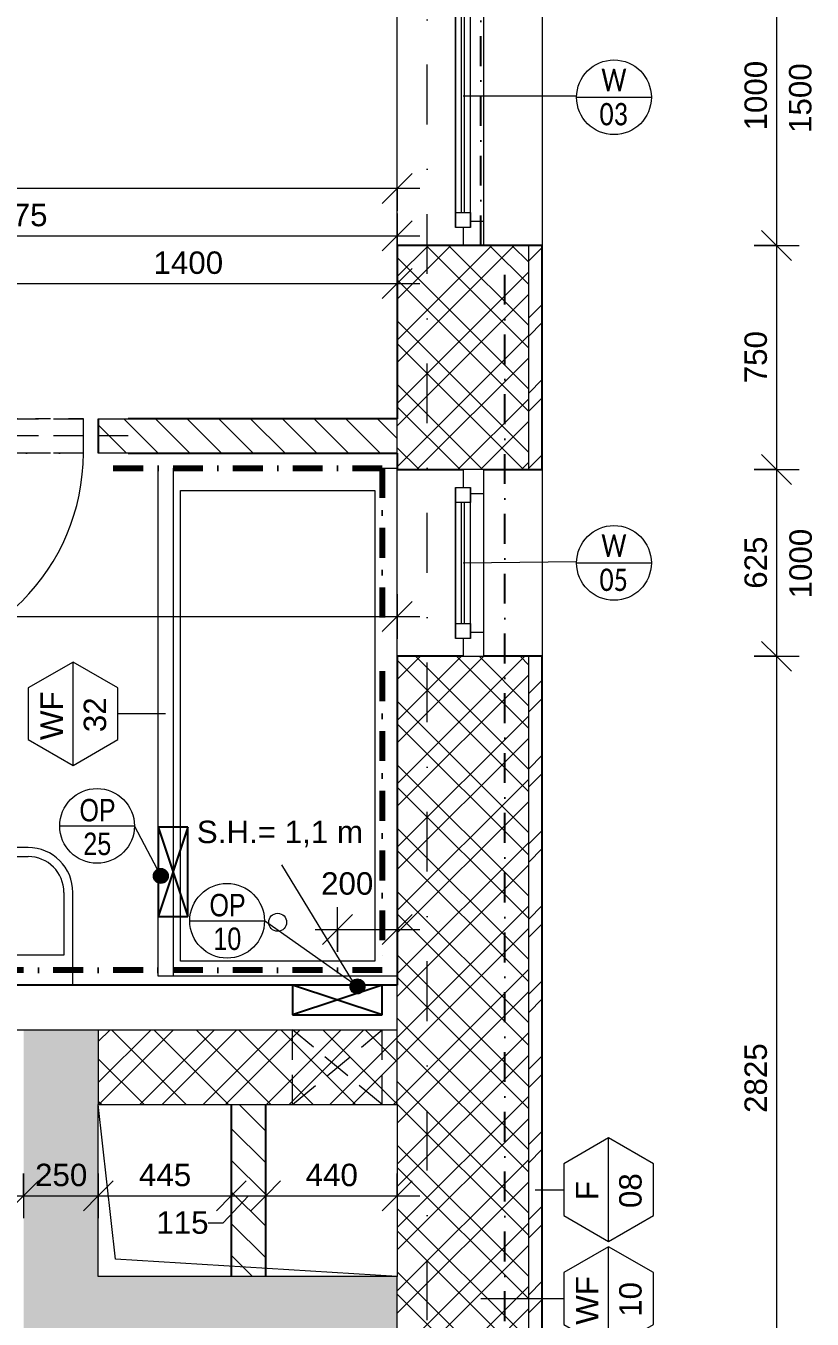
# Model space of a CAD drawing. Header units: millimetres. Extents: x -47276 to -6007, y -7799 to 11180.
# Drawn here: x -24677 to -22047, y -195 to 4133 of the extents above; entities that cross this region are included whole.
import ezdxf

# ---------------------------------------------------------------- set-up
doc = ezdxf.new("R2010")
doc.units = ezdxf.units.MM
for name, pattern in [('HA_Dash_3mm-S1mm', [150, 100, -50]), ('HA_DashDot_10mm-S3mm', [500, 200, -150, 0, -150]), ('HA_DashDot_2_2mm-S0_6mm', [110, 50, -30, 0, -30]), ('HA_DashDot_4mm-S1mm', [200, 100, -50, 0, -50])]:
    doc.linetypes.add(name, pattern=pattern)
for name, color, linetype, lineweight in [('A-____-____-DIMS', 9, 'Continuous', 5), ('A-____-____-DIMS-50', 9, 'Continuous', 5), ('A-DETL-____-OTLN', 9, 'Continuous', 25), ('A-DETL-GENF-OTLN', 9, 'Continuous', 9), ('A-DOOR-____-MCUT', 9, 'HA_DashDot_2_2mm-S0_6mm', 9), ('A-DOOR-____-OTLN', 9, 'Continuous', 9), ('A-DOOR-FRAM-MCUT', 9, 'Continuous', 9), ('A-FLOR-____-OVHD', 9, 'HA_DashDot_4mm-S1mm', 25), ('A-GENM-____-HDLN', 9, 'HA_Dash_3mm-S1mm', 9), ('A-GENM-____-IDEN', 9, 'Continuous', 9), ('A-GENM-____-OTLN', 9, 'Continuous', 9), ('A-GLAZ-____-IDEN', 9, 'Continuous', 9), ('A-GLAZ-____-MCUT', 9, 'Continuous', 5), ('A-GLAZ-____-OTLN', 9, 'Continuous', 5), ('A-WALL-____-IDEN', 9, 'Continuous', 9), ('A-WALL-____-MCUT', 9, 'Continuous', 9), ('A-WALL-____-OTLN', 9, 'Continuous', 9), ('A-WALL-____-PATT', 9, 'Continuous', 25), ('G-____-____-TEXT', 9, 'Continuous', 5), ('I-WALL-____-MCUT', 9, 'Continuous', 25), ('I-WALL-____-OTLN', 9, 'Continuous', 9), ('P-SANR-FIXT-OTLN', 9, 'Continuous', 9), ('S-GRID-____-OTLN', 9, 'Continuous', 5)]:
    doc.layers.add(name, color=color, linetype=linetype, lineweight=lineweight)
doc.styles.add('Arial_1', font='arial.ttf', dxfattribs={"height": 75})
doc.styles.add('Arial_2', font='arial.ttf', dxfattribs={"width": 0.8, "height": 75})
doc.styles.add('Calibri', font='calibri.ttf', dxfattribs={"width": 0.8, "height": 75})
doc.dimstyles.new('Inner_Dimensions', dxfattribs={"dimscale": 304.8, "dimtxt": 76.519455, "dimasz": 0.328084, "dimexe": 0.246063, "dimexo": 0.0625, "dimgap": 0.032808, "dimtad": 1, "dimdec": 0, "dimzin": 0, "dimdsep": 46, "dimtxsty": 'Arial_1', "dimblk1": 'OBLIQUE', "dimblk2": 'OBLIQUE', "dimsah": 1, "dimcen": 0.09, "dimdle": 0.246063, "dimazin": 0, "dimtfac": 1, "dimtdec": 4, "dimtix": 1, "dimtmove": 0, "dimatfit": 3, "dimfxl": 0.246063, "dimfxlon": 1, "dimtvp": 1, "dimtolj": 1, "dimtzin": 0, "dimlwd": 9, "dimlwe": 9, "dimarcsym": 2})
doc.dimstyles.new('Inner_Dimensions_1', dxfattribs={"dimscale": 304.8, "dimtxt": 76.519455, "dimasz": 0.328084, "dimexe": 0.246063, "dimexo": 0.0625, "dimgap": 0.032808, "dimtad": 1, "dimdec": 0, "dimzin": 0, "dimdsep": 46, "dimtxsty": 'Arial_1', "dimblk1": 'OBLIQUE', "dimblk2": 'OBLIQUE', "dimsah": 1, "dimcen": 0.09, "dimdle": 0.246063, "dimazin": 0, "dimtfac": 1, "dimtdec": 4, "dimtix": 1, "dimtmove": 1, "dimatfit": 3, "dimfxl": 0.246063, "dimfxlon": 1, "dimtvp": 1, "dimtolj": 1, "dimtzin": 0, "dimlwd": 9, "dimlwe": 9, "dimarcsym": 2})
doc.dimstyles.new('Inner_Dimensions_2', dxfattribs={"dimscale": 304.8, "dimtxt": 76.519455, "dimasz": 0.328084, "dimexe": 0.246063, "dimexo": 0.0625, "dimgap": 0.032808, "dimtad": 1, "dimdec": 0, "dimzin": 0, "dimdsep": 46, "dimtxsty": 'Arial_1', "dimblk1": 'OBLIQUE', "dimblk2": 'OBLIQUE', "dimsah": 1, "dimcen": 0.09, "dimdle": 0.246063, "dimazin": 0, "dimtfac": 1, "dimtdec": 4, "dimtix": 1, "dimtmove": 2, "dimatfit": 3, "dimfxl": 0.246063, "dimfxlon": 1, "dimtvp": 1, "dimtolj": 1, "dimtzin": 0, "dimlwd": 9, "dimlwe": 9, "dimarcsym": 2})
pattern_1 = [(135, (0, 0), (-53.033, -53.033), [])]

# ---------------------------------------------------------------- blocks, each defined once
blk = doc.blocks.new('HA_DR_Single_Swing_Solid - In_BJ_700x2100-2040355-DPS_3NP-C')
at = {"layer": 'A-DOOR-____-MCUT'}
for p, q in [((-350, 57.5), (350, 57.5)), ((-350, -57.5), (350, -57.5))]:
    blk.add_line(p, q, dxfattribs=at)
at = {"layer": 'A-DOOR-____-OTLN', "lineweight": 5}
blk.add_line((350, 757.5), (350, 57.5), dxfattribs=at)
blk.add_arc((350, 57.5), 700, 90, 180, dxfattribs=at)
at = {"layer": 'A-DOOR-FRAM-MCUT'}
for p, q in [((-350, 57.5), (-350, -57.5)), ((350, -57.5), (350, 57.5))]:
    blk.add_line(p, q, dxfattribs=at)
blk = doc.blocks.new('ABMV_Bathtub_Generic - 800x1700-1414026-DPS_3NP-C')
at = {"layer": 'P-SANR-FIXT-OTLN'}
for p, q in [((750, 1700), (800, 1700)), ((750, 1700), (800, 1700)), ((75, 50), (75, 1625)), ((75, 1625), (725, 1625)), ((75, 1625), (725, 1625)), ((75, 50), (75, 1625)), ((725, 1625), (725, 50)), ((725, 1625), (725, 50)), ((725, 50), (75, 50)), ((725, 50), (75, 50)), ((800, 0), (50, 0)), ((800, 0), (50, 0))]:
    blk.add_line(p, q, dxfattribs=at)
blk.add_circle((400, 180), 30, dxfattribs=at)
blk = doc.blocks.new('ABMV_WashBasin_Generic - 550x460-1903801-DPS_3NP-C')
at = {"layer": 'P-SANR-FIXT-OTLN'}
for p, q in [((250, 535), (0, 535)), ((0, 505), (250, 505)), ((-150, 385), (-150, 75)), ((-120, 175), (-120, 385)), ((370, 385), (370, 175)), ((400, 75), (400, 385)), ((370, 175), (-120, 175))]:
    blk.add_line(p, q, dxfattribs=at)
for centre, radius, start, end in [((0, 385), 150, 90, 180), ((250, 385), 150, 360, 90), ((0, 385), 120, 90, 180), ((250, 385), 120, 360, 90), ((125, 225), 20, 90, 270), ((125, 225), 20, 270, 90)]:
    blk.add_arc(centre, radius, start, end, dxfattribs=at)
blk = doc.blocks.new('HA_GM_Tiling_LineBased - Generic Tiles-1683282-DPS_3NP-C')
at = {"layer": 'A-GENM-____-OTLN', "linetype": 'HA_DashDot_4mm-S1mm', "lineweight": 80}
blk.add_line((50, -50), (950, -50), dxfattribs=at)
blk = doc.blocks.new('HA_GM_Tiling_LineBased - Generic Tiles-1690138-DPS_3NP-C')
at = {"layer": 'A-GENM-____-OTLN', "linetype": 'HA_DashDot_4mm-S1mm', "lineweight": 80}
blk.add_line((50, -50), (630, -50), dxfattribs=at)
blk = doc.blocks.new('HA_GM_Tiling_LineBased - Generic Tiles-1983780-DPS_3NP-C')
at = {"layer": 'A-GENM-____-OTLN', "linetype": 'HA_DashDot_4mm-S1mm', "lineweight": 80}
blk.add_line((50, -50), (1050, -50), dxfattribs=at)
blk = doc.blocks.new('HA_GM_Tiling_LineBased - Generic Tiles-1690354-DPS_3NP-C')
at = {"layer": 'A-GENM-____-OTLN', "linetype": 'HA_DashDot_4mm-S1mm', "lineweight": 80}
blk.add_line((50, -50), (2760, -50), dxfattribs=at)
blk = doc.blocks.new('HA_WD_SinglePanel - 1000x1500-1662820-DPS_3NP-C')
at = {"layer": 'A-GLAZ-____-MCUT'}
for p, q in [((-420, 70), (-500, 70)), ((-420, 25), (-420, 70)), ((500, 70), (420, 70)), ((420, 70), (420, 25)), ((-500, 0), (-440, 0)), ((-440, -25), (-440, 25)), ((-440, 25), (-390, 25)), ((-390, 25), (-390, -25)), ((390, 5), (-390, 5)), ((390, -25), (390, 25)), ((390, 25), (440, 25)), ((440, 25), (440, -25)), ((440, 0), (500, 0)), ((-390, -25), (-440, -25)), ((390, -5), (-390, -5)), ((440, -25), (390, -25))]:
    blk.add_line(p, q, dxfattribs=at)
at = {"layer": 'A-GLAZ-____-OTLN'}
for p, q in [((420, 70), (-420, 70)), ((440, 25), (-440, 25)), ((-440, -25), (-440, 25)), ((390, 25), (-390, 25)), ((440, 25), (440, -25)), ((-440, -25), (440, -25)), ((390, -25), (-390, -25))]:
    blk.add_line(p, q, dxfattribs=at)
blk = doc.blocks.new('HA_WD_SinglePanel - 625x1000-1662819-DPS_3NP-C')
at = {"layer": 'A-GLAZ-____-MCUT'}
for p, q in [((-312.5, 70), (-312.5, 0)), ((-232.5, 70), (-312.5, 70)), ((-232.5, 25), (-232.5, 70)), ((312.5, 70), (232.5, 70)), ((232.5, 70), (232.5, 25)), ((312.5, 0), (312.5, 70)), ((-312.5, 0), (-252.5, 0)), ((-252.5, -25), (-252.5, 25)), ((-252.5, 25), (-202.5, 25)), ((-202.5, 25), (-202.5, -25)), ((202.5, 5), (-202.5, 5)), ((202.5, -25), (202.5, 25)), ((202.5, 25), (252.5, 25)), ((252.5, 25), (252.5, -25)), ((252.5, 0), (312.5, 0)), ((-202.5, -25), (-252.5, -25)), ((202.5, -5), (-202.5, -5)), ((252.5, -25), (202.5, -25))]:
    blk.add_line(p, q, dxfattribs=at)
at = {"layer": 'A-GLAZ-____-OTLN'}
for p, q in [((232.5, 70), (-232.5, 70)), ((252.5, 25), (-252.5, 25)), ((-252.5, -25), (-252.5, 25)), ((202.5, 25), (-202.5, 25)), ((252.5, 25), (252.5, -25)), ((-252.5, -25), (252.5, -25)), ((202.5, -25), (-202.5, -25))]:
    blk.add_line(p, q, dxfattribs=at)
blk = doc.blocks.new('TB_Porotherm KP11_5_1000mm - TB_Porotherm KP11_5_1000mm-1863649-DPS_3NP-C')
at = {"layer": 'A-GENM-____-HDLN'}
for p, q in [((-500, 57.5), (500, 57.5)), ((-500, 0), (500, 0)), ((500, -57.5), (-500, -57.5))]:
    blk.add_line(p, q, dxfattribs=at)
blk = doc.blocks.new('HA_GM_Shaft_Rectangle - Default-2056145-DPS_3NP-C')
at = {"layer": 'A-DETL-GENF-OTLN'}
for p, q in [((57.5, -57.5), (575, 0)), ((0, -1000), (57.5, -57.5))]:
    blk.add_line(p, q, dxfattribs=at)
at = {"layer": 'A-GENM-____-OTLN'}
for p, q in [((0, -1000), (0, 0)), ((0, 0), (575, 0)), ((575, 0), (575, -1000)), ((575, -1000), (0, -1000))]:
    blk.add_line(p, q, dxfattribs=at)
blk = doc.blocks.new('HA_GM_Opening_Rectangle_WallBased - Default-2067239-DPS_3NP-C')
at = {"layer": 'A-GENM-____-HDLN'}
for p, q in [((-25, 125), (-25, -125)), ((274.9, 125), (-24.9, -125)), ((-24.9, 125), (274.9, -125)), ((275, 125), (275, -125))]:
    blk.add_line(p, q, dxfattribs=at)
blk = doc.blocks.new('DIMBLOCK59-DPS_3NP-C')
at = {"layer": 'A-____-____-DIMS-50', "lineweight": 9}
for p, q in [((-26244.9, 2231.4), (-26244.9, 2081.4)), ((-26244.9, 2156.4), (-26244.9, 2231.4)), ((-23434.9, 2231.4), (-23434.9, 2081.4)), ((-23434.9, 2156.4), (-23434.9, 2231.4)), ((-26244.9, 2156.4), (-26194.9, 2206.4)), ((-23434.9, 2156.4), (-23384.9, 2206.4)), ((-26244.9, 2156.4), (-26294.9, 2106.4)), ((-26244.9, 2156.4), (-23359.9, 2156.4)), ((-23434.9, 2156.4), (-23484.9, 2106.4))]:
    blk.add_line(p, q, dxfattribs=at)
at = {"layer": 'A-____-____-DIMS-50', "color": 0, "lineweight": 9, "insert": (-25142.7, 2263.8), "char_height": 75, "width": 276.883, "attachment_point": 1, "line_spacing_factor": 0.941778, "style": 'Arial_1'}
blk.add_mtext('2810', dxfattribs=at)
blk = doc.blocks.new('_Oblique')
at = {"color": 0, "linetype": 'ByBlock', "lineweight": -2}
blk.add_line((-0.5, -0.5), (0.5, 0.5), dxfattribs=at)
blk = doc.blocks.new('DIMBLOCK60-DPS_3NP-C')
at = {"layer": 'A-____-____-DIMS-50', "lineweight": 9}
for p, q in [((-28609.9, 3513.9), (-28609.9, 3663.9)), ((-28609.9, 3588.9), (-28559.9, 3638.9)), ((-23434.9, 3513.9), (-23434.9, 3663.9)), ((-23434.9, 3588.9), (-23384.9, 3638.9)), ((-28609.9, 3588.9), (-28659.9, 3538.9)), ((-23359.9, 3588.9), (-28609.9, 3588.9)), ((-28609.9, 3588.9), (-28609.9, 3513.9)), ((-23434.9, 3588.9), (-23484.9, 3538.9)), ((-23434.9, 3588.9), (-23434.9, 3513.9))]:
    blk.add_line(p, q, dxfattribs=at)
at = {"layer": 'A-____-____-DIMS-50', "color": 0, "lineweight": 9, "insert": (-26137.8, 3696.3), "char_height": 75, "width": 276.883, "attachment_point": 1, "line_spacing_factor": 0.941778, "style": 'Arial_1'}
blk.add_mtext('5175', dxfattribs=at)
blk = doc.blocks.new('DIMBLOCK115-DPS_3NP-C')
at = {"layer": 'A-____-____-DIMS-50', "lineweight": 9}
for p, q in [((-24834.9, 3345.5), (-24834.9, 3195.5)), ((-24834.9, 3270.5), (-24834.9, 3345.5)), ((-23434.9, 3345.5), (-23434.9, 3195.5)), ((-23434.9, 3270.5), (-23434.9, 3345.5)), ((-24834.9, 3270.5), (-24784.9, 3320.5)), ((-23434.9, 3270.5), (-23384.9, 3320.5)), ((-24909.9, 3270.5), (-23359.9, 3270.5)), ((-24834.9, 3270.5), (-24884.9, 3220.5)), ((-23434.9, 3270.5), (-23484.9, 3220.5))]:
    blk.add_line(p, q, dxfattribs=at)
at = {"layer": 'A-____-____-DIMS-50', "color": 0, "lineweight": 9, "insert": (-24250.3, 3377.9), "char_height": 75, "width": 276.883, "attachment_point": 1, "line_spacing_factor": 0.941778, "style": 'Arial_1'}
blk.add_mtext('1400', dxfattribs=at)
blk = doc.blocks.new('DIMBLOCK139-DPS_3NP-C')
at = {"layer": 'A-____-____-DIMS-50', "lineweight": 9}
for p, q in [((-24684.9, 292.9), (-24684.9, 142.9)), ((-24684.9, 217.9), (-24684.9, 292.9)), ((-24684.9, 217.9), (-24634.9, 267.9)), ((-24434.9, 292.9), (-24434.9, 142.9)), ((-24434.9, 217.9), (-24434.9, 292.9)), ((-24434.9, 217.9), (-24384.9, 267.9)), ((-24759.9, 217.9), (-24434.9, 217.9)), ((-24684.9, 217.9), (-24734.9, 167.9)), ((-24434.9, 217.9), (-24484.9, 167.9))]:
    blk.add_line(p, q, dxfattribs=at)
at = {"layer": 'A-____-____-DIMS-50', "color": 0, "lineweight": 9, "insert": (-24646.4, 325.2), "char_height": 75, "width": 207.662, "attachment_point": 1, "line_spacing_factor": 0.941778, "style": 'Arial_1'}
blk.add_mtext('250', dxfattribs=at)
blk = doc.blocks.new('DIMBLOCK140-DPS_3NP-C')
at = {"layer": 'A-____-____-DIMS-50', "lineweight": 9}
for p, q in [((-24434.9, 292.9), (-24434.9, 142.9)), ((-24434.9, 217.9), (-24434.9, 292.9)), ((-24434.9, 217.9), (-24384.9, 267.9)), ((-23989.9, 292.9), (-23989.9, 142.9)), ((-23989.9, 217.9), (-23989.9, 292.9)), ((-23989.9, 217.9), (-23939.9, 267.9)), ((-24434.9, 217.9), (-24484.9, 167.9)), ((-24434.9, 217.9), (-23989.9, 217.9)), ((-23989.9, 217.9), (-24039.9, 167.9))]:
    blk.add_line(p, q, dxfattribs=at)
at = {"layer": 'A-____-____-DIMS-50', "color": 0, "lineweight": 9, "insert": (-24298.9, 325.2), "char_height": 75, "width": 207.662, "attachment_point": 1, "line_spacing_factor": 0.941778, "style": 'Arial_1'}
blk.add_mtext('445', dxfattribs=at)
blk = doc.blocks.new('DIMBLOCK141-DPS_3NP-C')
at = {"layer": 'A-____-____-DIMS-50', "lineweight": 9}
for p, q in [((-23989.9, 292.9), (-23989.9, 142.9)), ((-23989.9, 217.9), (-23989.9, 292.9)), ((-23989.9, 217.9), (-23939.9, 267.9)), ((-23874.9, 292.9), (-23874.9, 142.9)), ((-23874.9, 217.9), (-23874.9, 292.9)), ((-23874.9, 217.9), (-23824.9, 267.9)), ((-23989.9, 217.9), (-24039.9, 167.9)), ((-24017.7, 127.4), (-23932.4, 217.9)), ((-23989.9, 217.9), (-23874.9, 217.9)), ((-23874.9, 217.9), (-23924.9, 167.9)), ((-24067.7, 127.4), (-24017.7, 127.4))]:
    blk.add_line(p, q, dxfattribs=at)
at = {"layer": 'A-____-____-DIMS-50', "color": 0, "lineweight": 9, "insert": (-24240.8, 165.9), "char_height": 75, "width": 207.662, "attachment_point": 1, "line_spacing_factor": 0.941778, "style": 'Arial_1'}
blk.add_mtext('115', dxfattribs=at)
blk = doc.blocks.new('DIMBLOCK142-DPS_3NP-C')
at = {"layer": 'A-____-____-DIMS-50', "lineweight": 9}
for p, q in [((-23874.9, 292.9), (-23874.9, 142.9)), ((-23874.9, 217.9), (-23874.9, 292.9)), ((-23874.9, 217.9), (-23824.9, 267.9)), ((-23434.9, 292.9), (-23434.9, 142.9)), ((-23434.9, 217.9), (-23434.9, 292.9)), ((-23434.9, 217.9), (-23384.9, 267.9)), ((-23874.9, 217.9), (-23924.9, 167.9)), ((-23874.9, 217.9), (-23359.9, 217.9)), ((-23434.9, 217.9), (-23484.9, 167.9))]:
    blk.add_line(p, q, dxfattribs=at)
at = {"layer": 'A-____-____-DIMS-50', "color": 0, "lineweight": 9, "insert": (-23741.4, 325.2), "char_height": 75, "width": 207.662, "attachment_point": 1, "line_spacing_factor": 0.941778, "style": 'Arial_1'}
blk.add_mtext('440', dxfattribs=at)
blk = doc.blocks.new('HA_TAG_GM_Products - Generic-588599-DPS_3NP-C')
at = {"layer": 'A-GENM-____-IDEN'}
blk.add_line((-2.5, 0), (2.5, 0), dxfattribs=at)
blk.add_circle((0, 0), 2.5, dxfattribs=at)
blk = doc.blocks.new('DIMBLOCK170-DPS_3NP-C')
at = {"layer": 'A-____-____-DIMS-50', "lineweight": 9}
for p, q in [((-22166.1, 4398.2), (-22216.1, 4448.2)), ((-22241.1, 4398.2), (-22091.1, 4398.2)), ((-22166.1, 4398.2), (-22241.1, 4398.2)), ((-22166.1, 4398.2), (-22166.1, 3398.2)), ((-22166.1, 4398.2), (-22116.1, 4348.2)), ((-22166.1, 3398.2), (-22216.1, 3448.2)), ((-22241.1, 3398.2), (-22091.1, 3398.2)), ((-22166.1, 3398.2), (-22241.1, 3398.2)), ((-22166.1, 3398.2), (-22116.1, 3348.2))]:
    blk.add_line(p, q, dxfattribs=at)
at = {"layer": 'A-____-____-DIMS-50', "color": 0, "lineweight": 9, "insert": (-22273.5, 3782.8), "char_height": 75, "width": 276.883, "attachment_point": 1, "rotation": 90, "line_spacing_factor": 0.941778, "style": 'Arial_1'}
blk.add_mtext('1000', dxfattribs=at)
blk = doc.blocks.new('DIMBLOCK171-DPS_3NP-C')
at = {"layer": 'A-____-____-DIMS-50', "lineweight": 9}
for p, q in [((-22166.1, 3398.2), (-22216.1, 3448.2)), ((-22241.1, 3398.2), (-22091.1, 3398.2)), ((-22166.1, 3398.2), (-22241.1, 3398.2)), ((-22166.1, 3398.2), (-22166.1, 2648.2)), ((-22166.1, 3398.2), (-22116.1, 3348.2)), ((-22166.1, 2648.2), (-22216.1, 2698.2)), ((-22241.1, 2648.2), (-22091.1, 2648.2)), ((-22166.1, 2648.2), (-22241.1, 2648.2)), ((-22166.1, 2648.2), (-22116.1, 2598.2))]:
    blk.add_line(p, q, dxfattribs=at)
at = {"layer": 'A-____-____-DIMS-50', "color": 0, "lineweight": 9, "insert": (-22273.5, 2936.7), "char_height": 75, "width": 207.662, "attachment_point": 1, "rotation": 90, "line_spacing_factor": 0.941778, "style": 'Arial_1'}
blk.add_mtext('750', dxfattribs=at)
blk = doc.blocks.new('DIMBLOCK172-DPS_3NP-C')
at = {"layer": 'A-____-____-DIMS-50', "lineweight": 9}
for p, q in [((-22166.1, 2648.2), (-22216.1, 2698.2)), ((-22241.1, 2648.2), (-22091.1, 2648.2)), ((-22166.1, 2648.2), (-22241.1, 2648.2)), ((-22166.1, 2648.2), (-22166.1, 2023.2)), ((-22166.1, 2648.2), (-22116.1, 2598.2)), ((-22166.1, 2023.2), (-22216.1, 2073.2)), ((-22241.1, 2023.2), (-22091.1, 2023.2)), ((-22166.1, 2023.2), (-22241.1, 2023.2)), ((-22166.1, 2023.2), (-22116.1, 1973.2))]:
    blk.add_line(p, q, dxfattribs=at)
at = {"layer": 'A-____-____-DIMS-50', "color": 0, "lineweight": 9, "insert": (-22273.5, 2249.2), "char_height": 75, "width": 207.662, "attachment_point": 1, "rotation": 90, "line_spacing_factor": 0.941778, "style": 'Arial_1'}
blk.add_mtext('625', dxfattribs=at)
blk = doc.blocks.new('DIMBLOCK173-DPS_3NP-C')
at = {"layer": 'A-____-____-DIMS-50', "lineweight": 9}
for p, q in [((-22166.1, 2023.2), (-22216.1, 2073.2)), ((-22241.1, 2023.2), (-22091.1, 2023.2)), ((-22166.1, 2023.2), (-22241.1, 2023.2)), ((-22166.1, 2023.2), (-22166.1, -801.8)), ((-22166.1, 2023.2), (-22116.1, 1973.2)), ((-22166.1, -801.8), (-22216.1, -751.8)), ((-22241.1, -801.8), (-22091.1, -801.8)), ((-22166.1, -801.8), (-22241.1, -801.8)), ((-22166.1, -801.8), (-22116.1, -851.8))]:
    blk.add_line(p, q, dxfattribs=at)
at = {"layer": 'A-____-____-DIMS-50', "color": 0, "lineweight": 9, "insert": (-22273.5, 495.3), "char_height": 75, "width": 276.883, "attachment_point": 1, "rotation": 90, "line_spacing_factor": 0.941778, "style": 'Arial_1'}
blk.add_mtext('2825', dxfattribs=at)
blk = doc.blocks.new('HA_TAG_WD - Type Mark-1521999-DPS_3NP-C')
at = {"layer": 'A-GLAZ-____-IDEN'}
blk.add_line((-2.5, 0), (2.5, 0), dxfattribs=at)
blk.add_circle((0, 0), 2.5, dxfattribs=at)
blk = doc.blocks.new('DIMBLOCK177-DPS_3NP-C')
at = {"layer": 'A-____-____-DIMS-50', "lineweight": 9}
for p, q in [((-26009.9, 3354.9), (-26009.9, 3504.9)), ((-26009.9, 3429.9), (-25959.9, 3479.9)), ((-23434.9, 3504.9), (-23434.9, 3354.9)), ((-23434.9, 3429.9), (-23434.9, 3504.9)), ((-23434.9, 3429.9), (-23384.9, 3479.9)), ((-26084.9, 3429.9), (-23359.9, 3429.9)), ((-26009.9, 3429.9), (-26059.9, 3379.9)), ((-26009.9, 3429.9), (-26009.9, 3354.9)), ((-23434.9, 3429.9), (-23484.9, 3379.9))]:
    blk.add_line(p, q, dxfattribs=at)
at = {"layer": 'A-____-____-DIMS-50', "color": 0, "lineweight": 9, "insert": (-24837.8, 3537.3), "char_height": 75, "width": 276.883, "attachment_point": 1, "line_spacing_factor": 0.941778, "style": 'Arial_1'}
blk.add_mtext('2575', dxfattribs=at)
blk = doc.blocks.new('DIMBLOCK203-DPS_3NP-C')
at = {"layer": 'A-____-____-DIMS-50', "lineweight": 9}
for p, q in [((-23634.9, 1034.3), (-23634.9, 1184.3)), ((-23434.9, 1184.3), (-23434.9, 1034.3)), ((-23434.9, 1109.3), (-23434.9, 1184.3)), ((-23634.9, 1109.3), (-23584.9, 1159.3)), ((-23434.9, 1109.3), (-23384.9, 1159.3)), ((-23709.9, 1109.3), (-23359.9, 1109.3)), ((-23634.9, 1109.3), (-23684.9, 1059.3)), ((-23634.9, 1109.3), (-23634.9, 1034.3)), ((-23434.9, 1109.3), (-23484.9, 1059.3))]:
    blk.add_line(p, q, dxfattribs=at)
at = {"layer": 'A-____-____-DIMS-50', "color": 0, "lineweight": 9, "insert": (-23689.7, 1300.5), "char_height": 75, "width": 207.662, "attachment_point": 1, "line_spacing_factor": 0.941778, "style": 'Arial_1'}
blk.add_mtext('200', dxfattribs=at)
blk = doc.blocks.new('HA_TAG_WA_Partitions - Group _ Type Mark-556634-DPS_3NP-C')
at = {"layer": 'A-WALL-____-IDEN'}
for p, q in [((-1.732, 3), (-3.464, 0)), ((1.732, 3), (-1.732, 3)), ((3.464, 0), (1.732, 3)), ((-3.464, 0), (3.464, 0)), ((-3.464, 0), (-1.732, -3)), ((1.732, -3), (3.464, 0)), ((-1.732, -3), (1.732, -3))]:
    blk.add_line(p, q, dxfattribs=at)

msp = doc.modelspace()

# ---------------------------------------------------------------- hatches: boundary and pattern name
at = {"layer": 'A-GENM-____-IDEN'}
h = msp.add_hatch(color=256, dxfattribs=at)
edge = h.paths.add_edge_path()
edge.add_arc((-24225.7, 1288.1), 25, 0, 360)
h = msp.add_hatch(color=256, dxfattribs=at)
edge = h.paths.add_edge_path()
edge.add_arc((-23567.9, 918.6), 25, 0, 360)
at = {"layer": 'A-WALL-____-PATT', "lineweight": 5}
h = msp.add_hatch(dxfattribs=at)
h.set_pattern_fill('FP_5', color=256, style=0, pattern_type=2)
h.set_pattern_definition([(45, (0, 0), (-125.7236, 125.7236), []), (45, (0, 190.5), (-125.7236, 125.7236), [])])
h.paths.add_polyline_path([(-22949.9, -5741.8), (-22949.9, -2051.8), (-22994.9, -2051.8), (-22994.9, -5741.8)])
h.paths.add_polyline_path([(-22949.9, -801.8), (-22949.9, 2023.2), (-22994.9, 2023.2), (-22994.9, -801.8)])
h.paths.add_polyline_path([(-22949.9, 2648.2), (-22949.9, 3398.2), (-22994.9, 3398.2), (-22994.9, 2648.2)])
h.paths.add_polyline_path([(-22949.9, 4398.2), (-22949.9, 5785.4), (-22994.9, 5785.4), (-22994.9, 4398.2)])
h = msp.add_hatch(dxfattribs=at)
h.set_pattern_fill('FP_3', color=256, style=0, pattern_type=2)
h.set_pattern_definition([(45, (0, 0), (-106.066, 106.066), []), (45, (75, 0), (-106.066, 106.066), []), (315, (0, 0), (106.066, 106.066), []), (315, (75, 0), (106.066, 106.066), [])])
h.paths.add_polyline_path([(-22994.9, -5371.8), (-22994.9, -2051.8), (-23434.9, -2051.8), (-23434.9, -5371.8)])
h.paths.add_polyline_path([(-23074.9, -5226.8), (-23434.9, -5226.8), (-23434.9, -4976.8), (-23074.9, -4976.8)])
h.paths.add_polyline_path([(-23434.9, -801.8), (-22994.9, -801.8), (-22994.9, 2023.2), (-23434.9, 2023.2), (-23434.9, -301.8)])
h.paths.add_polyline_path([(-22994.9, 2648.2), (-22994.9, 3398.2), (-23434.9, 3398.2), (-23434.9, 2648.2), (-23144.9, 2648.2)])
h.paths.add_polyline_path([(-22994.9, 4398.2), (-22994.9, 5321), (-23434.9, 5321), (-23434.9, 4398.2), (-23074.9, 4398.2)])
h.paths.add_polyline_path([(-23299.4, 4968.2), (-23434.9, 4968.2), (-23434.9, 5251.3), (-23074.9, 5251.3), (-23074.9, 4968.2)])
h = msp.add_hatch(dxfattribs=at)
h.set_pattern_fill('FP_4', color=256, style=0, pattern_type=2)
h.set_pattern_definition(pattern_1)
h.paths.add_polyline_path([(-23434.9, 2703.2), (-23434.9, 2818.2), (-24434.9, 2818.2), (-24434.9, 2703.2), (-24237, 2703.2)])
h.paths.add_polyline_path([(-25234.9, 2703.2), (-25234.9, 2818.2), (-25977.9, 2818.2), (-25977.9, 2816.3), (-26006.8, 2816.3), (-26006.8, 2705.1), (-25977.9, 2705.1), (-25977.9, 2703.2)])
h.paths.add_polyline_path([(-26041.9, 2703.2), (-26041.9, 2705.1), (-26013.1, 2705.1), (-26013.1, 2816.3), (-26041.9, 2816.3), (-26041.9, 2818.2), (-26934.9, 2818.2), (-26934.9, 2703.2), (-26244.9, 2703.2)])
h.paths.add_polyline_path([(-27819.9, 2703.2), (-27819.9, 2713.2), (-28519.9, 2713.2), (-28519.9, 2808.2), (-27819.9, 2808.2), (-27819.9, 2818.2), (-28609.9, 2818.2), (-28609.9, 2703.2)])
at = {"layer": 'A-WALL-____-PATT', "lineweight": 9}
for points in [[(-24434.9, -51.8), (-24434.9, 773.2), (-24684.9, 773.2), (-24684.9, -51.8)], [(-23434.9, -301.8), (-23434.9, -51.8), (-24684.9, -51.8), (-24684.9, -301.8), (-24237, -301.8)]]:
    msp.add_hatch(color=256, dxfattribs=at).paths.add_polyline_path(points)
at = {"layer": 'A-WALL-____-PATT', "lineweight": 5}
h = msp.add_hatch(dxfattribs=at)
h.set_pattern_fill('FP_1', color=256, style=0, pattern_type=2)
h.set_pattern_definition([(45, (0, 0), (-106.066, 106.066), []), (45, (75, 0), (-106.066, 106.066), []), (315, (0, 0), (70.71068, 70.71068), [])])
h.paths.add_polyline_path([(-23434.9, 523.2), (-23434.9, 773.2), (-24434.9, 773.2), (-24434.9, 523.2), (-23874.9, 523.2)])
h = msp.add_hatch(dxfattribs=at)
h.set_pattern_fill('FP_4', color=256, style=0, pattern_type=2)
h.set_pattern_definition(pattern_1)
h.paths.add_polyline_path([(-23874.9, -51.8), (-23874.9, 523.2), (-23989.9, 523.2), (-23989.9, -51.8)])

# ---------------------------------------------------------------- linework, layer by layer
at = {"layer": 'A-DETL-____-OTLN'}
for p, q in [((-24234.9, 1452), (-24234.9, 1152)), ((-24134.9, 1452), (-24234.9, 1452)), ((-24234.9, 1452), (-24134.9, 1152)), ((-24134.9, 1452), (-24234.9, 1152)), ((-24134.9, 1152), (-24134.9, 1452)), ((-24234.9, 1152), (-24134.9, 1152)), ((-23484.9, 923.2), (-23784.9, 923.2)), ((-23784.9, 923.2), (-23784.9, 823.2)), ((-23484.9, 923.2), (-23784.9, 823.2)), ((-23484.9, 823.2), (-23784.9, 923.2)), ((-23484.9, 823.2), (-23484.9, 923.2)), ((-23784.9, 823.2), (-23484.9, 823.2))]:
    msp.add_line(p, q, dxfattribs=at)
at = {"layer": 'A-FLOR-____-OVHD'}
for p, q in [((-23154.9, 3398.2), (-23154.9, 4398.2)), ((-23074.9, 3398.2), (-23154.9, 3398.2)), ((-23074.9, -801.8), (-23074.9, 3398.2))]:
    msp.add_line(p, q, dxfattribs=at)
at = {"layer": 'A-GENM-____-IDEN'}
for p, q in [((-24225.7, 1288.1), (-24314, 1455.7)), ((-23567.9, 918.6), (-23879, 1138.1))]:
    msp.add_line(p, q, dxfattribs=at)
for centre in [(-24225.7, 1288.1), (-23567.9, 918.6)]:
    msp.add_circle(centre, 25, dxfattribs=at)
at = {"layer": 'A-GLAZ-____-IDEN'}
for p, q in [((-23214.9, 3898.2), (-22835, 3898.2)), ((-23214.9, 2335.7), (-22835, 2340.1))]:
    msp.add_line(p, q, dxfattribs=at)
at = {"layer": 'A-WALL-____-IDEN'}
for p, q in [((-24209.9, 1830.9), (-24369.3, 1830.9)), ((-22973.2, 238.3), (-22878.2, 238.3)), ((-23155.2, -125.6), (-22878.2, -125.6))]:
    msp.add_line(p, q, dxfattribs=at)
at = {"layer": 'A-WALL-____-MCUT', "lineweight": 25}
for p, q in [((-23434.9, 3398.2), (-23434.9, 2818.2)), ((-22949.9, 3398.2), (-23434.9, 3398.2)), ((-22949.9, 2648.2), (-22949.9, 3398.2)), ((-23434.9, 2703.2), (-23434.9, 2648.2)), ((-23434.9, 2648.2), (-23214.9, 2648.2)), ((-23144.9, 2648.2), (-22949.9, 2648.2)), ((-23434.9, 2023.2), (-23434.9, 923.2)), ((-23214.9, 2023.2), (-23434.9, 2023.2)), ((-22949.9, 2023.2), (-23144.9, 2023.2)), ((-22949.9, -801.8), (-22949.9, 2023.2))]:
    msp.add_line(p, q, dxfattribs=at)
at = {"layer": 'A-WALL-____-MCUT'}
for p, q in [((-22994.9, 2648.2), (-22994.9, 3398.2)), ((-23434.9, 2703.2), (-23434.9, 2818.2)), ((-22994.9, -801.8), (-22994.9, 2023.2)), ((-23434.9, 523.2), (-23434.9, 923.2)), ((-26359.9, 773.2), (-23434.9, 773.2)), ((-24434.9, 773.2), (-24434.9, 523.2)), ((-23434.9, -301.8), (-23434.9, -51.8))]:
    msp.add_line(p, q, dxfattribs=at)
at = {"layer": 'A-WALL-____-OTLN'}
for p, q in [((-23434.9, 3398.2), (-23434.9, 4398.2)), ((-22949.9, 4398.2), (-22949.9, 3398.2)), ((-23434.9, 2023.2), (-23434.9, 2648.2)), ((-22949.9, 2648.2), (-22949.9, 2023.2))]:
    msp.add_line(p, q, dxfattribs=at)
at = {"layer": 'G-____-____-TEXT', "color": 10, "lineweight": 9}
msp.add_line((-23565.4, 906.5), (-23820.9, 1325), dxfattribs=at)
at = {"layer": 'I-WALL-____-MCUT'}
for p, q in [((-24434.9, 2818.2), (-24434.9, 2703.2)), ((-23434.9, 2818.2), (-24334.9, 2818.2)), ((-24334.9, 2703.2), (-23434.9, 2703.2)), ((-23434.9, 923.2), (-26244.9, 923.2)), ((-23989.9, 523.2), (-23989.9, -51.8)), ((-23874.9, -51.8), (-23874.9, 523.2))]:
    msp.add_line(p, q, dxfattribs=at)
at = {"layer": 'I-WALL-____-OTLN'}
for p, q in [((-24234.9, 953.2), (-24234.9, 2653.2)), ((-24184.9, 2653.2), (-24184.9, 953.2)), ((-24184.9, 953.2), (-24234.9, 953.2))]:
    msp.add_line(p, q, dxfattribs=at)
at = {"layer": 'S-GRID-____-OTLN', "linetype": 'HA_DashDot_10mm-S3mm', "lineweight": 9}
msp.add_line((-23334.9, -6198.9), (-23334.9, 9580.2), dxfattribs=at)

# ---------------------------------------------------------------- block references
at = {"layer": 'A-DOOR-____-OTLN', "rotation": 180}
msp.add_blockref('HA_DR_Single_Swing_Solid - In_BJ_700x2100-2040355-DPS_3NP-C', (-24834.9, 2760.7), dxfattribs=at)
at = {"layer": 'A-GENM-____-IDEN', "xscale": 49.99999999999998, "yscale": 49.99999999999998, "zscale": 49.99999999999998}
for p in [(-24439, 1455.7), (-24004, 1138.1)]:
    msp.add_blockref('HA_TAG_GM_Products - Generic-588599-DPS_3NP-C', p, dxfattribs=at)
at = {"layer": 'A-GENM-____-OTLN', "rotation": 180}
msp.add_blockref('TB_Porotherm KP11_5_1000mm - TB_Porotherm KP11_5_1000mm-1863649-DPS_3NP-C', (-24834.9, 2760.7), dxfattribs=at)
at = {"layer": 'A-GENM-____-OTLN', "linetype": 'HA_DashDot_4mm-S1mm', "lineweight": 80}
msp.add_blockref('HA_GM_Tiling_LineBased - Generic Tiles-1683282-DPS_3NP-C', (-24434.9, 2703.2), dxfattribs=at)
for name, p, rotation in [('HA_GM_Tiling_LineBased - Generic Tiles-1690138-DPS_3NP-C', (-23434.9, 2703.2), 270), ('HA_GM_Tiling_LineBased - Generic Tiles-1983780-DPS_3NP-C', (-23434.9, 2023.2), 270), ('HA_GM_Tiling_LineBased - Generic Tiles-1690354-DPS_3NP-C', (-23434.9, 923.2), 180)]:
    msp.add_blockref(name, p, dxfattribs=dict(at, rotation=rotation))
at = {"layer": 'A-GENM-____-OTLN', "linetype": 'HA_Dash_3mm-S1mm', "rotation": 180}
msp.add_blockref('HA_GM_Opening_Rectangle_WallBased - Default-2067239-DPS_3NP-C', (-23509.9, 648.2), dxfattribs=at)
at = {"layer": 'A-GENM-____-OTLN', "lineweight": 5, "rotation": 89.9999999999996}
msp.add_blockref('HA_GM_Shaft_Rectangle - Default-2056145-DPS_3NP-C', (-24434.9, -51.8), dxfattribs=at)
at = {"layer": 'A-GLAZ-____-IDEN', "xscale": 49.99999999999998, "yscale": 49.99999999999998, "zscale": 49.99999999999998}
for p in [(-22710, 3893.8), (-22710, 2335.7)]:
    msp.add_blockref('HA_TAG_WD - Type Mark-1521999-DPS_3NP-C', p, dxfattribs=at)
at = {"layer": 'A-GLAZ-____-OTLN', "rotation": 269.9999999999999}
for name, p in [('HA_WD_SinglePanel - 1000x1500-1662820-DPS_3NP-C', (-23214.9, 3898.2)), ('HA_WD_SinglePanel - 625x1000-1662819-DPS_3NP-C', (-23214.9, 2335.7))]:
    msp.add_blockref(name, p, dxfattribs=at)
at = {"layer": 'A-WALL-____-IDEN', "xscale": 49.99999999999998, "yscale": 49.99999999999998, "zscale": 49.99999999999998}
for p, rotation in [((-24519.3, 1830.9), 89.99999999999977), ((-22728.2, 238.3), 89.99999999999982), ((-22728.2, -125.6), 89.99999999999982)]:
    msp.add_blockref('HA_TAG_WA_Partitions - Group _ Type Mark-556634-DPS_3NP-C', p, dxfattribs=dict(at, rotation=rotation))
at = {"layer": 'P-SANR-FIXT-OTLN'}
for name, p in [('ABMV_Bathtub_Generic - 800x1700-1414026-DPS_3NP-C', (-24234.9, 953.2)), ('ABMV_WashBasin_Generic - 550x460-1903801-DPS_3NP-C', (-24919.9, 848.2))]:
    msp.add_blockref(name, p, dxfattribs=at)

# ---------------------------------------------------------------- texts
at = {"layer": 'A-GENM-____-IDEN', "lineweight": 5, "char_height": 75, "attachment_point": 1, "style": 'Arial_2'}
for s, insert, width in [('OP', (-24498, 1545.8), 147.51), ('25', (-24484.8, 1433.1), 115.443), ('OP', (-24063, 1228.2), 147.51), ('10', (-24049.8, 1115.5), 115.443)]:
    msp.add_mtext(s, dxfattribs=dict(at, insert=insert, width=width))
at = {"layer": 'A-GLAZ-____-IDEN', "lineweight": 5, "char_height": 75, "attachment_point": 1, "style": 'Calibri'}
for s, insert, width in [('W', (-22751.8, 3989.1), 105.823), ('03', (-22758.4, 3874.8), 121.856), ('W', (-22751.8, 2431), 105.823), ('05', (-22758.4, 2316.7), 121.856)]:
    msp.add_mtext(s, dxfattribs=dict(at, insert=insert, width=width))
at = {"layer": 'A-GLAZ-____-IDEN', "lineweight": 5, "char_height": 75, "width": 288.607, "attachment_point": 1, "rotation": 90, "style": 'Arial_1'}
for s, insert in [('1500', (-22124.6, 3774.5)), ('1000', (-22123.3, 2216.9))]:
    msp.add_mtext(s, dxfattribs=dict(at, insert=insert))
at = {"layer": 'A-WALL-____-IDEN', "lineweight": 5, "char_height": 75, "attachment_point": 1, "rotation": 90, "style": 'Arial_1'}
for s, insert, width in [('WF', (-24628.2, 1742.9), 208.439), ('32', (-24483.7, 1769.4), 144.304), ('F', (-22837.1, 203.4), 80.169), ('08', (-22692.6, 176.9), 144.304), ('WF', (-22837.1, -213.6), 208.439), ('10', (-22692.6, -187.1), 144.304)]:
    msp.add_mtext(s, dxfattribs=dict(at, insert=insert, width=width))
at = {"layer": 'G-____-____-TEXT', "color": 7, "lineweight": 9, "insert": (-24105.4, 1473.1), "char_height": 75, "width": 685.443, "attachment_point": 1, "style": 'Arial_1'}
msp.add_mtext('S.H.= 1,1 m', dxfattribs=at)

# ---------------------------------------------------------------- dimensions: what is measured, and where the dimension line sits
at = {"layer": 'A-____-____-DIMS', "lineweight": 9}
for base, p1, p2, override, picture, middle in [((-22166.1, 3398.2), (-22241.1, 4398.2), (-22241.1, 3398.2), {"dimpost": '<>', "dimfxl": 1000}, 'DIMBLOCK170-DPS_3NP-C', (-22214.4, 3898.2)), ((-22166.1, 2648.2), (-22241.1, 3398.2), (-22241.1, 2648.2), {"dimpost": '<>', "dimfxl": 750}, 'DIMBLOCK171-DPS_3NP-C', (-22214.4, 3023.2)), ((-22166.1, 2023.2), (-22241.1, 2648.2), (-22241.1, 2023.2), {"dimpost": '<>', "dimfxl": 625}, 'DIMBLOCK172-DPS_3NP-C', (-22214.4, 2335.7)), ((-22166.1, -801.8), (-22241.1, 2023.2), (-22241.1, -801.8), {"dimpost": '<>', "dimfxl": 2825}, 'DIMBLOCK173-DPS_3NP-C', (-22214.4, 610.7))]:
    dim = msp.add_linear_dim(base=base, p1=p1, p2=p2, angle=90, dimstyle='Inner_Dimensions', override=override, dxfattribs=at)
    dim.commit()
    dim.dimension.update_dxf_attribs({"geometry": picture, "text_midpoint": middle})
for base, p1, p2, override, picture, middle in [((-28609.9, 3588.9), (-23434.9, 3513.9), (-28609.9, 3513.9), {"dimpost": '<>', "dimfxl": 5175}, 'DIMBLOCK60-DPS_3NP-C', (-26022.4, 3637.2)), ((-23434.9, 3429.9), (-26009.9, 3354.9), (-23434.9, 3504.9), {"dimpost": '<>', "dimfxl": 2579.365232}, 'DIMBLOCK177-DPS_3NP-C', (-24722.4, 3478.2)), ((-23434.9, 3270.5), (-24834.9, 3345.5), (-23434.9, 3345.5), {"dimpost": '<>', "dimfxl": 1400}, 'DIMBLOCK115-DPS_3NP-C', (-24134.9, 3318.8)), ((-24434.9, 217.9), (-24684.9, 292.9), (-24434.9, 292.9), {"dimpost": '<>', "dimfxl": 250}, 'DIMBLOCK139-DPS_3NP-C', (-24559.9, 266.1)), ((-23989.9, 217.9), (-24434.9, 292.9), (-23989.9, 292.9), {"dimpost": '<>', "dimfxl": 445}, 'DIMBLOCK140-DPS_3NP-C', (-24212.4, 266)), ((-23434.9, 217.9), (-23874.9, 292.9), (-23434.9, 292.9), {"dimpost": '<>', "dimfxl": 440}, 'DIMBLOCK142-DPS_3NP-C', (-23654.9, 266.1))]:
    dim = msp.add_linear_dim(base=base, p1=p1, p2=p2, dimstyle='Inner_Dimensions', override=override, dxfattribs=at)
    dim.commit()
    dim.dimension.update_dxf_attribs({"geometry": picture, "text_midpoint": middle})
dim = msp.add_linear_dim(base=(-23434.9, 2156.4), p1=(-26244.9, 2231.4), p2=(-23434.9, 2231.4), dimstyle='Inner_Dimensions_2', override={"dimpost": '<>', "dimfxl": 2810}, dxfattribs=at)
dim.commit()
dim.dimension.update_dxf_attribs({"geometry": 'DIMBLOCK59-DPS_3NP-C', "text_midpoint": (-25004.3, 2213.8), "dimtype": 160, "text_rotation": 360})
for base, p1, p2, dimstyle, override, picture, middle in [((-23434.9, 1109.3), (-23634.9, 1034.3), (-23434.9, 1184.3), 'Inner_Dimensions_2', {"dimpost": '<>', "dimfxl": 250}, 'DIMBLOCK203-DPS_3NP-C', (-23585.8, 1250.5)), ((-23874.9, 217.9), (-23989.9, 292.9), (-23874.9, 292.9), 'Inner_Dimensions_1', {"dimpost": '<>', "dimfxl": 115}, 'DIMBLOCK141-DPS_3NP-C', (-24136.9, 115.9))]:
    dim = msp.add_linear_dim(base=base, p1=p1, p2=p2, dimstyle=dimstyle, override=override, dxfattribs=at)
    dim.commit()
    dim.dimension.update_dxf_attribs({"geometry": picture, "text_midpoint": middle, "dimtype": 160})

doc.saveas('drawing.dxf')
